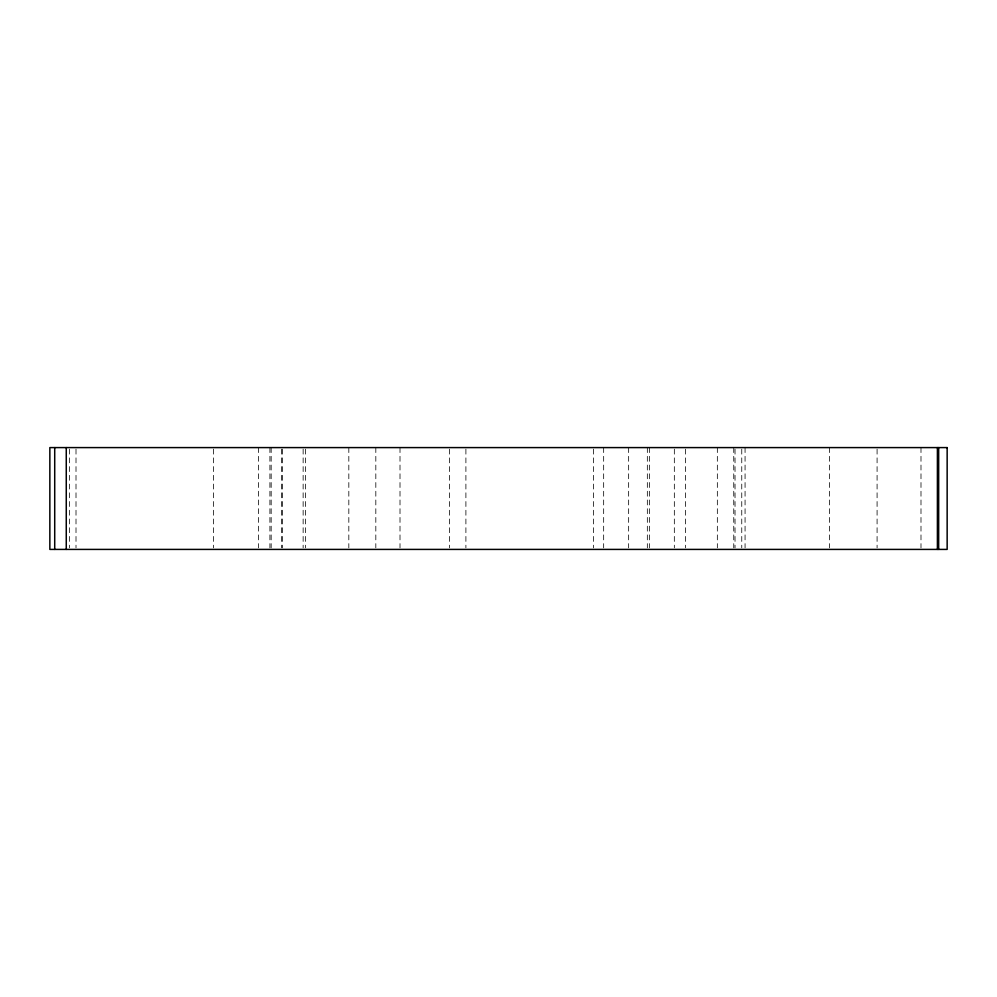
<?xml version="1.0" encoding="UTF-8"?>
<svg xmlns="http://www.w3.org/2000/svg" width="997" height="997" viewBox="0 0 997 997"><rect width="100%" height="100%" fill="white"/><g stroke="black" fill="none" stroke-linecap="round" stroke-linejoin="round"><path stroke-width="0.75" stroke-dasharray="4.99 3.74" d="M920.991 447.591L920.991 547.864M877.086 449.136L877.086 547.864M829.554 447.591L829.554 547.864M745.071 447.591L745.071 547.864M741.756 449.136L741.756 547.864M735.026 449.136L735.026 547.864M733.755 447.591L733.755 547.864M717.342 447.591L717.342 547.864M685.562 449.136L685.562 547.864M674.333 449.136L674.333 547.864M649.359 447.591L649.359 547.864M647.34 447.591L647.34 547.864M628.646 447.591L628.646 547.864M603.659 447.591L603.659 547.864M593.564 449.136L593.564 547.864M465.898 449.136L465.898 547.864M449.572 449.136L449.572 547.864M400.009 447.591L400.009 547.864M375.819 447.591L375.819 547.864M348.825 447.591L348.825 547.864M305.568 449.136L305.568 547.864M303.138 449.136L303.138 547.864M282.425 449.136L282.425 547.864M281.416 449.136L281.416 547.864M271.172 447.591L271.172 547.864M269.913 447.591L269.913 547.864M258.597 447.591L258.597 547.864M213.57 449.136L213.57 547.864M76.009 449.136L76.009 547.864M69.578 449.136L69.578 547.864"/><path stroke-width="1.5" d="M938.663 447.591L938.663 549.409M937.404 447.591L937.404 549.409M66.263 447.591L66.263 549.409M54.71 447.591L54.71 549.409M947.15 447.591L49.85 447.591L49.85 549.409L947.15 549.409L947.15 447.591"/></g></svg>
